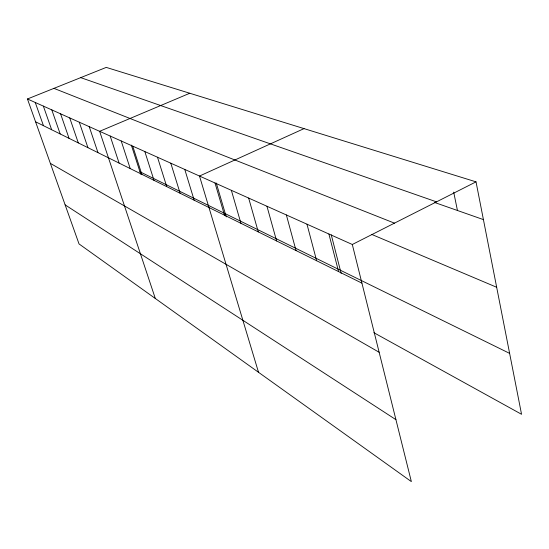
<?xml version="1.0" encoding="UTF-8"?>
<svg xmlns="http://www.w3.org/2000/svg" width="549" height="549" viewBox="0 0 549 549"><rect width="100%" height="100%" fill="white"/><g stroke="black" fill="none" stroke-linecap="round" stroke-linejoin="round"><path stroke-width="0.82" d="M352.307 244.49L411.352 481.603L79.029 243.928L27.45 98.978L352.307 244.49L476.024 181.849L521.55 414.289L373.883 332.701M304.043 128.617L199.493 176.044L258.517 372.297M189.776 93.255L99.63 131.307L155.319 298.491M27.45 98.978L106.245 67.397L476.024 181.849M80.717 77.629L436.517 201.86M434.595 202.471L483.415 219.6M53.926 88.362L394.47 223.141M371.625 234.382L496.673 287.264M139.947 171.762L509.616 353.371M35.561 121.782L361.928 283.14M50.357 163.362L379.146 352.28M65.125 204.873L395.925 419.662M35.253 102.471L43.453 125.68M43.364 106.108L51.654 129.736M51.798 109.882L60.184 133.949M60.582 113.821L69.05 138.334M69.73 117.918L78.294 142.905M79.276 122.187L87.922 147.667M89.226 126.647L97.969 152.636M110.177 136.035L119.099 163.08M121.205 140.976L130.209 168.57M132.741 146.144L141.827 174.321M131.335 145.108L140.729 174.191M144.826 151.551L153.995 180.333M157.501 157.234L166.745 186.639M170.801 163.19L180.12 193.248M184.78 169.449L194.174 200.2M216.272 183.023L226.263 216.889M215.002 182.989L224.52 215.201M231.362 190.318L240.936 223.319M248.656 198.065L258.27 231.891M266.958 206.259L276.614 240.956M286.365 214.954L296.041 250.564M306.98 224.191L316.656 260.754M331.26 234.814L341.162 273.436M328.913 234.011L338.575 271.59M453.687 192.129L457.454 210.493"/></g></svg>
